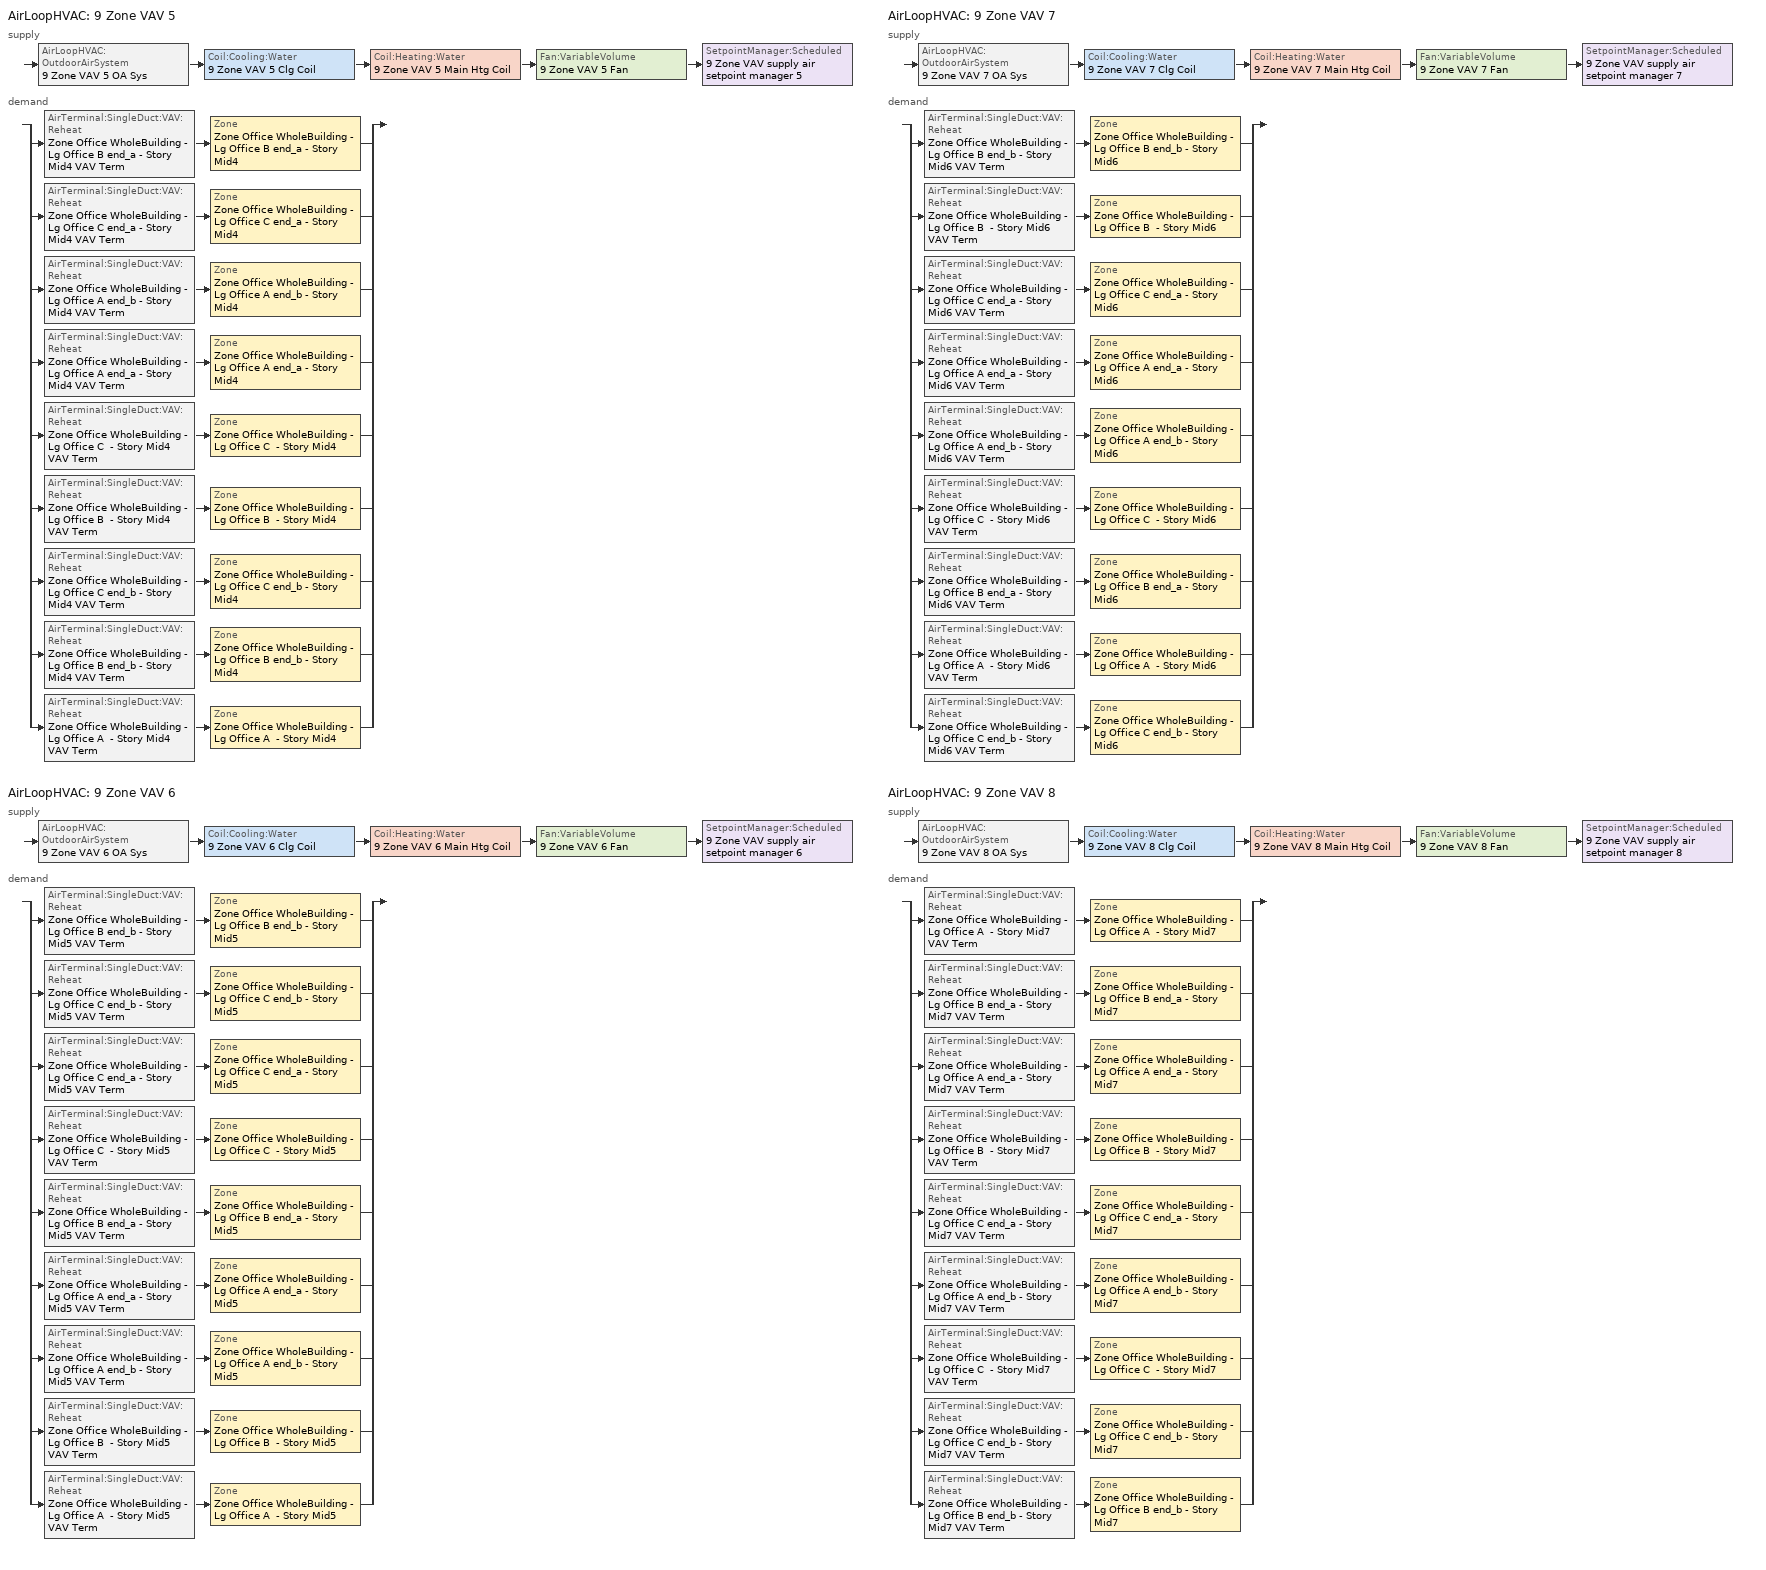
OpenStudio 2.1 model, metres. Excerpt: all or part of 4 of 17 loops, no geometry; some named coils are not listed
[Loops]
AirLoopHVAC '9 Zone VAV 5'
 supply: AirLoopHVAC:OutdoorAirSystem '9 Zone VAV 5 OA Sys' > Coil:Cooling:Water '9 Zone VAV 5 Clg Coil' > Coil:Heating:Water '9 Zone VAV 5 Main Htg Coil' > Fan:VariableVolume '9 Zone VAV 5 Fan' > SetpointManager:Scheduled '9 Zone VAV supply air setpoint manager 5'
 demand: split
  | AirTerminal:SingleDuct:VAV:Reheat 'Zone Office WholeBuilding - Lg Office B end_a - Story Mid4 VAV Term' > Zone 'Zone Office WholeBuilding - Lg Office B end_a - Story Mid4'
  | AirTerminal:SingleDuct:VAV:Reheat 'Zone Office WholeBuilding - Lg Office C end_a - Story Mid4 VAV Term' > Zone 'Zone Office WholeBuilding - Lg Office C end_a - Story Mid4'
  | AirTerminal:SingleDuct:VAV:Reheat 'Zone Office WholeBuilding - Lg Office A end_b - Story Mid4 VAV Term' > Zone 'Zone Office WholeBuilding - Lg Office A end_b - Story Mid4'
  | AirTerminal:SingleDuct:VAV:Reheat 'Zone Office WholeBuilding - Lg Office A end_a - Story Mid4 VAV Term' > Zone 'Zone Office WholeBuilding - Lg Office A end_a - Story Mid4'
  | AirTerminal:SingleDuct:VAV:Reheat 'Zone Office WholeBuilding - Lg Office C  - Story Mid4 VAV Term' > Zone 'Zone Office WholeBuilding - Lg Office C  - Story Mid4'
  | AirTerminal:SingleDuct:VAV:Reheat 'Zone Office WholeBuilding - Lg Office B  - Story Mid4 VAV Term' > Zone 'Zone Office WholeBuilding - Lg Office B  - Story Mid4'
  | AirTerminal:SingleDuct:VAV:Reheat 'Zone Office WholeBuilding - Lg Office C end_b - Story Mid4 VAV Term' > Zone 'Zone Office WholeBuilding - Lg Office C end_b - Story Mid4'
  | AirTerminal:SingleDuct:VAV:Reheat 'Zone Office WholeBuilding - Lg Office B end_b - Story Mid4 VAV Term' > Zone 'Zone Office WholeBuilding - Lg Office B end_b - Story Mid4'
  | AirTerminal:SingleDuct:VAV:Reheat 'Zone Office WholeBuilding - Lg Office A  - Story Mid4 VAV Term' > Zone 'Zone Office WholeBuilding - Lg Office A  - Story Mid4'
AirLoopHVAC '9 Zone VAV 6'
 supply: AirLoopHVAC:OutdoorAirSystem '9 Zone VAV 6 OA Sys' > Coil:Cooling:Water '9 Zone VAV 6 Clg Coil' > Coil:Heating:Water '9 Zone VAV 6 Main Htg Coil' > Fan:VariableVolume '9 Zone VAV 6 Fan' > SetpointManager:Scheduled '9 Zone VAV supply air setpoint manager 6'
 demand: split
  | AirTerminal:SingleDuct:VAV:Reheat 'Zone Office WholeBuilding - Lg Office B end_b - Story Mid5 VAV Term' > Zone 'Zone Office WholeBuilding - Lg Office B end_b - Story Mid5'
  | AirTerminal:SingleDuct:VAV:Reheat 'Zone Office WholeBuilding - Lg Office C end_b - Story Mid5 VAV Term' > Zone 'Zone Office WholeBuilding - Lg Office C end_b - Story Mid5'
  | AirTerminal:SingleDuct:VAV:Reheat 'Zone Office WholeBuilding - Lg Office C end_a - Story Mid5 VAV Term' > Zone 'Zone Office WholeBuilding - Lg Office C end_a - Story Mid5'
  | AirTerminal:SingleDuct:VAV:Reheat 'Zone Office WholeBuilding - Lg Office C  - Story Mid5 VAV Term' > Zone 'Zone Office WholeBuilding - Lg Office C  - Story Mid5'
  | AirTerminal:SingleDuct:VAV:Reheat 'Zone Office WholeBuilding - Lg Office B end_a - Story Mid5 VAV Term' > Zone 'Zone Office WholeBuilding - Lg Office B end_a - Story Mid5'
  | AirTerminal:SingleDuct:VAV:Reheat 'Zone Office WholeBuilding - Lg Office A end_a - Story Mid5 VAV Term' > Zone 'Zone Office WholeBuilding - Lg Office A end_a - Story Mid5'
  | AirTerminal:SingleDuct:VAV:Reheat 'Zone Office WholeBuilding - Lg Office A end_b - Story Mid5 VAV Term' > Zone 'Zone Office WholeBuilding - Lg Office A end_b - Story Mid5'
  | AirTerminal:SingleDuct:VAV:Reheat 'Zone Office WholeBuilding - Lg Office B  - Story Mid5 VAV Term' > Zone 'Zone Office WholeBuilding - Lg Office B  - Story Mid5'
  | AirTerminal:SingleDuct:VAV:Reheat 'Zone Office WholeBuilding - Lg Office A  - Story Mid5 VAV Term' > Zone 'Zone Office WholeBuilding - Lg Office A  - Story Mid5'
AirLoopHVAC '9 Zone VAV 7'
 supply: AirLoopHVAC:OutdoorAirSystem '9 Zone VAV 7 OA Sys' > Coil:Cooling:Water '9 Zone VAV 7 Clg Coil' > Coil:Heating:Water '9 Zone VAV 7 Main Htg Coil' > Fan:VariableVolume '9 Zone VAV 7 Fan' > SetpointManager:Scheduled '9 Zone VAV supply air setpoint manager 7'
 demand: split
  | AirTerminal:SingleDuct:VAV:Reheat 'Zone Office WholeBuilding - Lg Office B end_b - Story Mid6 VAV Term' > Zone 'Zone Office WholeBuilding - Lg Office B end_b - Story Mid6'
  | AirTerminal:SingleDuct:VAV:Reheat 'Zone Office WholeBuilding - Lg Office B  - Story Mid6 VAV Term' > Zone 'Zone Office WholeBuilding - Lg Office B  - Story Mid6'
  | AirTerminal:SingleDuct:VAV:Reheat 'Zone Office WholeBuilding - Lg Office C end_a - Story Mid6 VAV Term' > Zone 'Zone Office WholeBuilding - Lg Office C end_a - Story Mid6'
  | AirTerminal:SingleDuct:VAV:Reheat 'Zone Office WholeBuilding - Lg Office A end_a - Story Mid6 VAV Term' > Zone 'Zone Office WholeBuilding - Lg Office A end_a - Story Mid6'
  | AirTerminal:SingleDuct:VAV:Reheat 'Zone Office WholeBuilding - Lg Office A end_b - Story Mid6 VAV Term' > Zone 'Zone Office WholeBuilding - Lg Office A end_b - Story Mid6'
  | AirTerminal:SingleDuct:VAV:Reheat 'Zone Office WholeBuilding - Lg Office C  - Story Mid6 VAV Term' > Zone 'Zone Office WholeBuilding - Lg Office C  - Story Mid6'
  | AirTerminal:SingleDuct:VAV:Reheat 'Zone Office WholeBuilding - Lg Office B end_a - Story Mid6 VAV Term' > Zone 'Zone Office WholeBuilding - Lg Office B end_a - Story Mid6'
  | AirTerminal:SingleDuct:VAV:Reheat 'Zone Office WholeBuilding - Lg Office A  - Story Mid6 VAV Term' > Zone 'Zone Office WholeBuilding - Lg Office A  - Story Mid6'
  | AirTerminal:SingleDuct:VAV:Reheat 'Zone Office WholeBuilding - Lg Office C end_b - Story Mid6 VAV Term' > Zone 'Zone Office WholeBuilding - Lg Office C end_b - Story Mid6'
AirLoopHVAC '9 Zone VAV 8'
 supply: AirLoopHVAC:OutdoorAirSystem '9 Zone VAV 8 OA Sys' > Coil:Cooling:Water '9 Zone VAV 8 Clg Coil' > Coil:Heating:Water '9 Zone VAV 8 Main Htg Coil' > Fan:VariableVolume '9 Zone VAV 8 Fan' > SetpointManager:Scheduled '9 Zone VAV supply air setpoint manager 8'
 demand: split
  | AirTerminal:SingleDuct:VAV:Reheat 'Zone Office WholeBuilding - Lg Office A  - Story Mid7 VAV Term' > Zone 'Zone Office WholeBuilding - Lg Office A  - Story Mid7'
  | AirTerminal:SingleDuct:VAV:Reheat 'Zone Office WholeBuilding - Lg Office B end_a - Story Mid7 VAV Term' > Zone 'Zone Office WholeBuilding - Lg Office B end_a - Story Mid7'
  | AirTerminal:SingleDuct:VAV:Reheat 'Zone Office WholeBuilding - Lg Office A end_a - Story Mid7 VAV Term' > Zone 'Zone Office WholeBuilding - Lg Office A end_a - Story Mid7'
  | AirTerminal:SingleDuct:VAV:Reheat 'Zone Office WholeBuilding - Lg Office B  - Story Mid7 VAV Term' > Zone 'Zone Office WholeBuilding - Lg Office B  - Story Mid7'
  | AirTerminal:SingleDuct:VAV:Reheat 'Zone Office WholeBuilding - Lg Office C end_a - Story Mid7 VAV Term' > Zone 'Zone Office WholeBuilding - Lg Office C end_a - Story Mid7'
  | AirTerminal:SingleDuct:VAV:Reheat 'Zone Office WholeBuilding - Lg Office A end_b - Story Mid7 VAV Term' > Zone 'Zone Office WholeBuilding - Lg Office A end_b - Story Mid7'
  | AirTerminal:SingleDuct:VAV:Reheat 'Zone Office WholeBuilding - Lg Office C  - Story Mid7 VAV Term' > Zone 'Zone Office WholeBuilding - Lg Office C  - Story Mid7'
  | AirTerminal:SingleDuct:VAV:Reheat 'Zone Office WholeBuilding - Lg Office C end_b - Story Mid7 VAV Term' > Zone 'Zone Office WholeBuilding - Lg Office C end_b - Story Mid7'
  | AirTerminal:SingleDuct:VAV:Reheat 'Zone Office WholeBuilding - Lg Office B end_b - Story Mid7 VAV Term' > Zone 'Zone Office WholeBuilding - Lg Office B end_b - Story Mid7'
[Sizing:Zone] Zone Cooling Design Supply Air Temperature Input Method=SupplyAirTemperature; Zone Cooling Design Supply Air Temperature {C}=12.8; Zone Cooling Design Supply Air Temperature Difference {deltaC}=11.11; Zone Heating Design Supply Air Temperature Input Method=SupplyAirTemperature; Zone Heating Design Supply Air Temperature {C}=40; Zone Heating Design Supply Air Temperature Difference {deltaC}=11.11; Zone Cooling Design Supply Air Humidity Ratio {kg-H2O/kg-air}=0.0085; Zone Heating Design Supply Air Humidity Ratio {kg-H2O/kg-air}=0.008; Cooling Design Air Flow Method=DesignDayWithLimit; Heating Design Air Flow Method=DesignDay; Account for Dedicated Outdoor Air System=No; Dedicated Outdoor Air System Control Strategy=NeutralSupplyAir; Dedicated Outdoor Air Low Setpoint Temperature for Design {C}=autosize; Dedicated Outdoor Air High Setpoint Temperature for Design {C}=autosize
Zone Office WholeBuilding - Lg Office A end_a - Story Mid4; Zone Office WholeBuilding - Lg Office B end_a - Story Mid4; Zone Office WholeBuilding - Lg Office C end_a - Story Mid4; Zone Office WholeBuilding - Lg Office A  - Story Mid4; Zone Office WholeBuilding - Lg Office B  - Story Mid4; Zone Office WholeBuilding - Lg Office C  - Story Mid4; Zone Office WholeBuilding - Lg Office A end_b - Story Mid4; Zone Office WholeBuilding - Lg Office B end_b - Story Mid4; Zone Office WholeBuilding - Lg Office C end_b - Story Mid4; Zone Office WholeBuilding - Lg Office A end_a - Story Mid5; Zone Office WholeBuilding - Lg Office B end_a - Story Mid5; Zone Office WholeBuilding - Lg Office C end_a - Story Mid5; Zone Office WholeBuilding - Lg Office A  - Story Mid5; Zone Office WholeBuilding - Lg Office B  - Story Mid5; Zone Office WholeBuilding - Lg Office C  - Story Mid5; Zone Office WholeBuilding - Lg Office A end_b - Story Mid5; Zone Office WholeBuilding - Lg Office B end_b - Story Mid5; Zone Office WholeBuilding - Lg Office C end_b - Story Mid5; Zone Office WholeBuilding - Lg Office A end_a - Story Mid6; Zone Office WholeBuilding - Lg Office B end_a - Story Mid6; Zone Office WholeBuilding - Lg Office C end_a - Story Mid6; Zone Office WholeBuilding - Lg Office A  - Story Mid6; Zone Office WholeBuilding - Lg Office B  - Story Mid6; Zone Office WholeBuilding - Lg Office C  - Story Mid6; Zone Office WholeBuilding - Lg Office A end_b - Story Mid6; Zone Office WholeBuilding - Lg Office B end_b - Story Mid6; Zone Office WholeBuilding - Lg Office C end_b - Story Mid6; Zone Office WholeBuilding - Lg Office A end_a - Story Mid7; Zone Office WholeBuilding - Lg Office B end_a - Story Mid7; Zone Office WholeBuilding - Lg Office C end_a - Story Mid7; Zone Office WholeBuilding - Lg Office A  - Story Mid7; Zone Office WholeBuilding - Lg Office B  - Story Mid7; Zone Office WholeBuilding - Lg Office C  - Story Mid7; Zone Office WholeBuilding - Lg Office A end_b - Story Mid7; Zone Office WholeBuilding - Lg Office B end_b - Story Mid7; Zone Office WholeBuilding - Lg Office C end_b - Story Mid7
[Zone equipment]
Zone Office WholeBuilding - Lg Office A end_a - Story Mid4: Zone Office WholeBuilding - Lg Office A end_a - Story Mid4 VAV Term
Zone Office WholeBuilding - Lg Office B end_a - Story Mid4: Zone Office WholeBuilding - Lg Office B end_a - Story Mid4 VAV Term
Zone Office WholeBuilding - Lg Office C end_a - Story Mid4: Zone Office WholeBuilding - Lg Office C end_a - Story Mid4 VAV Term
Zone Office WholeBuilding - Lg Office A  - Story Mid4: Zone Office WholeBuilding - Lg Office A  - Story Mid4 VAV Term
Zone Office WholeBuilding - Lg Office B  - Story Mid4: Zone Office WholeBuilding - Lg Office B  - Story Mid4 VAV Term
Zone Office WholeBuilding - Lg Office C  - Story Mid4: Zone Office WholeBuilding - Lg Office C  - Story Mid4 VAV Term
Zone Office WholeBuilding - Lg Office A end_b - Story Mid4: Zone Office WholeBuilding - Lg Office A end_b - Story Mid4 VAV Term
Zone Office WholeBuilding - Lg Office B end_b - Story Mid4: Zone Office WholeBuilding - Lg Office B end_b - Story Mid4 VAV Term
Zone Office WholeBuilding - Lg Office C end_b - Story Mid4: Zone Office WholeBuilding - Lg Office C end_b - Story Mid4 VAV Term
Zone Office WholeBuilding - Lg Office A end_a - Story Mid5: Zone Office WholeBuilding - Lg Office A end_a - Story Mid5 VAV Term
Zone Office WholeBuilding - Lg Office B end_a - Story Mid5: Zone Office WholeBuilding - Lg Office B end_a - Story Mid5 VAV Term
Zone Office WholeBuilding - Lg Office C end_a - Story Mid5: Zone Office WholeBuilding - Lg Office C end_a - Story Mid5 VAV Term
Zone Office WholeBuilding - Lg Office A  - Story Mid5: Zone Office WholeBuilding - Lg Office A  - Story Mid5 VAV Term
Zone Office WholeBuilding - Lg Office B  - Story Mid5: Zone Office WholeBuilding - Lg Office B  - Story Mid5 VAV Term
Zone Office WholeBuilding - Lg Office C  - Story Mid5: Zone Office WholeBuilding - Lg Office C  - Story Mid5 VAV Term
Zone Office WholeBuilding - Lg Office A end_b - Story Mid5: Zone Office WholeBuilding - Lg Office A end_b - Story Mid5 VAV Term
Zone Office WholeBuilding - Lg Office B end_b - Story Mid5: Zone Office WholeBuilding - Lg Office B end_b - Story Mid5 VAV Term
Zone Office WholeBuilding - Lg Office C end_b - Story Mid5: Zone Office WholeBuilding - Lg Office C end_b - Story Mid5 VAV Term
Zone Office WholeBuilding - Lg Office A end_a - Story Mid6: Zone Office WholeBuilding - Lg Office A end_a - Story Mid6 VAV Term
Zone Office WholeBuilding - Lg Office B end_a - Story Mid6: Zone Office WholeBuilding - Lg Office B end_a - Story Mid6 VAV Term
Zone Office WholeBuilding - Lg Office C end_a - Story Mid6: Zone Office WholeBuilding - Lg Office C end_a - Story Mid6 VAV Term
Zone Office WholeBuilding - Lg Office A  - Story Mid6: Zone Office WholeBuilding - Lg Office A  - Story Mid6 VAV Term
Zone Office WholeBuilding - Lg Office B  - Story Mid6: Zone Office WholeBuilding - Lg Office B  - Story Mid6 VAV Term
Zone Office WholeBuilding - Lg Office C  - Story Mid6: Zone Office WholeBuilding - Lg Office C  - Story Mid6 VAV Term
Zone Office WholeBuilding - Lg Office A end_b - Story Mid6: Zone Office WholeBuilding - Lg Office A end_b - Story Mid6 VAV Term
Zone Office WholeBuilding - Lg Office B end_b - Story Mid6: Zone Office WholeBuilding - Lg Office B end_b - Story Mid6 VAV Term
Zone Office WholeBuilding - Lg Office C end_b - Story Mid6: Zone Office WholeBuilding - Lg Office C end_b - Story Mid6 VAV Term
Zone Office WholeBuilding - Lg Office A end_a - Story Mid7: Zone Office WholeBuilding - Lg Office A end_a - Story Mid7 VAV Term
Zone Office WholeBuilding - Lg Office B end_a - Story Mid7: Zone Office WholeBuilding - Lg Office B end_a - Story Mid7 VAV Term
Zone Office WholeBuilding - Lg Office C end_a - Story Mid7: Zone Office WholeBuilding - Lg Office C end_a - Story Mid7 VAV Term
Zone Office WholeBuilding - Lg Office A  - Story Mid7: Zone Office WholeBuilding - Lg Office A  - Story Mid7 VAV Term
Zone Office WholeBuilding - Lg Office B  - Story Mid7: Zone Office WholeBuilding - Lg Office B  - Story Mid7 VAV Term
Zone Office WholeBuilding - Lg Office C  - Story Mid7: Zone Office WholeBuilding - Lg Office C  - Story Mid7 VAV Term
Zone Office WholeBuilding - Lg Office A end_b - Story Mid7: Zone Office WholeBuilding - Lg Office A end_b - Story Mid7 VAV Term
Zone Office WholeBuilding - Lg Office B end_b - Story Mid7: Zone Office WholeBuilding - Lg Office B end_b - Story Mid7 VAV Term
Zone Office WholeBuilding - Lg Office C end_b - Story Mid7: Zone Office WholeBuilding - Lg Office C end_b - Story Mid7 VAV Term
[SetpointManager:Scheduled] Control Variable=Temperature
Name | Schedule
9 Zone VAV supply air setpoint manager 5 | Supply Air Temp - 55.04F 6
9 Zone VAV supply air setpoint manager 6 | Supply Air Temp - 55.04F 7
9 Zone VAV supply air setpoint manager 7 | Supply Air Temp - 55.04F 8
9 Zone VAV supply air setpoint manager 8 | Supply Air Temp - 55.04F 9
[AirLoopHVAC] Availability Schedule=Always On Discrete; Design Supply Air Flow Rate {m3/s}=AutoSize
Name | Availability Manager
9 Zone VAV 5 | Availability Manager Night Cycle 7
9 Zone VAV 6 | Availability Manager Night Cycle 8
9 Zone VAV 7 | Availability Manager Night Cycle 9
9 Zone VAV 8 | Availability Manager Night Cycle 10
[Sizing:System] Type of Load to Size On=Sensible; Design Outdoor Air Flow Rate {m3/s}=Autosize; Minimum System Air Flow Ratio=0.3; Preheat Design Temperature {C}=7; Preheat Design Humidity Ratio {kg-H2O/kg-Air}=0.008; Precool Design Temperature {C}=12.8; Precool Design Humidity Ratio {kg-H2O/kg-Air}=0.008; Central Cooling Design Supply Air Temperature {C}=12.8; Central Heating Design Supply Air Temperature {C}=12.8; Sizing Option=Coincident; 100% Outdoor Air in Cooling=No; 100% Outdoor Air in Heating=No; Central Cooling Design Supply Air Humidity Ratio {kg-H2O/kg-Air}=0.0085; Central Heating Design Supply Air Humidity Ratio {kg-H2O/kg-Air}=0.008; Cooling Design Air Flow Method=DesignDay; Cooling Design Air Flow Rate {m3/s}=0; Heating Design Air Flow Method=DesignDay; Heating Design Air Flow Rate {m3/s}=0; System Outdoor Air Method=ZoneSum; Zone Maximum Outdoor Air Fraction=1; Cooling Supply Air Flow Rate Per Floor Area {m3/s-m2}=0.00996765; Cooling Fraction of Autosized Cooling Supply Air Flow Rate=1; Cooling Supply Air Flow Rate Per Unit Cooling Capacity {m3/s-W}=3.94755e-05; Heating Supply Air Flow Rate Per Floor Area {m3/s-m2}=0.00996765; Heating Fraction of Autosized Heating Supply Air Flow Rate=1; Heating Fraction of Autosized Cooling Supply Air Flow Rate=1; Heating Supply Air Flow Rate Per Unit Heating Capacity {m3/s-W}=3.15882e-05; Cooling Design Capacity Method=CoolingDesignCapacity; Cooling Design Capacity {W}=autosize; Cooling Design Capacity Per Floor Area {W/m2}=234.7; Fraction of Autosized Cooling Design Capacity=1; Heating Design Capacity Method=HeatingDesignCapacity; Heating Design Capacity {W}=autosize; Heating Design Capacity Per Floor Area {W/m2}=157; Fraction of Autosized Heating Design Capacity=1; Central Cooling Capacity Control Method=OnOff
9 Zone VAV 5; 9 Zone VAV 6; 9 Zone VAV 7; 9 Zone VAV 8
[Fan:VariableVolume] Availability Schedule=Always On Discrete; Fan Efficiency=0.62; Pressure Rise {Pa}=996.356; Maximum Flow Rate {m3/s}=Autosize; Fan Power Minimum Flow Rate Input Method=fraction; Fan Power Minimum Flow Fraction=0.25; Fan Power Minimum Air Flow Rate {m3/s}=0; Motor Efficiency=0.9; Motor In Airstream Fraction=1; Fan Power Coefficient 1=0.0407599; Fan Power Coefficient 2=0.088045; Fan Power Coefficient 3=-0.0729261; Fan Power Coefficient 4=0.94374; Fan Power Coefficient 5=0
9 Zone VAV 5 Fan; 9 Zone VAV 6 Fan; 9 Zone VAV 7 Fan; 9 Zone VAV 8 Fan
[Controller:OutdoorAir] Minimum Outdoor Air Flow Rate {m3/s}=0; Maximum Outdoor Air Flow Rate {m3/s}=Autosize; Economizer Control Type=NoEconomizer; Economizer Control Action Type=ModulateFlow; Economizer Maximum Limit Dry-Bulb Temperature {C}=28; Economizer Maximum Limit Enthalpy {J/kg}=64000; Economizer Minimum Limit Dry-Bulb Temperature {C}=-100; Lockout Type=NoLockout; Minimum Limit Type=FixedMinimum; High Humidity Control=No; Heat Recovery Bypass Control Type=BypassWhenOAFlowGreaterThanMinimum
Name | Controller Mechanical Ventilation
9 Zone VAV 5 OA Controller | 9 Zone VAV 5 Vent Controller
9 Zone VAV 6 OA Controller | 9 Zone VAV 6 Vent Controller
9 Zone VAV 7 OA Controller | 9 Zone VAV 7 Vent Controller
9 Zone VAV 8 OA Controller | 9 Zone VAV 8 Vent Controller
[Controller:MechanicalVentilation] Availability Schedule=Always On Discrete; System Outdoor Air Method=VentilationRateProcedure
9 Zone VAV 5 Vent Controller; 9 Zone VAV 6 Vent Controller; 9 Zone VAV 7 Vent Controller; 9 Zone VAV 8 Vent Controller
[AirLoopHVAC:OutdoorAirSystem]
Name | Controller
9 Zone VAV 5 OA Sys | 9 Zone VAV 5 OA Controller
9 Zone VAV 6 OA Sys | 9 Zone VAV 6 OA Controller
9 Zone VAV 7 OA Sys | 9 Zone VAV 7 OA Controller
9 Zone VAV 8 OA Sys | 9 Zone VAV 8 OA Controller
[AvailabilityManager:NightCycle] Control Type=CycleOnAny; Thermostat Tolerance {deltaC}=1; Cycling Run Time {s}=3600
Availability Manager Night Cycle 7; Availability Manager Night Cycle 8; Availability Manager Night Cycle 9; Availability Manager Night Cycle 10
[AirTerminal:SingleDuct:VAV:Reheat] Availability Schedule=Always On Discrete; Maximum Air Flow Rate {m3/s}=AutoSize; Zone Minimum Air Flow Input Method=Constant; Constant Minimum Air Flow Fraction=0.3; Fixed Minimum Air Flow Rate {m3/s}=0; Maximum Hot Water or Steam Flow Rate {m3/s}=AutoSize; Minimum Hot Water or Steam Flow Rate {m3/s}=0; Convergence Tolerance=0.001; Damper Heating Action=Normal; Maximum Flow per Zone Floor Area During Reheat {m3/s-m2}=0; Maximum Flow Fraction During Reheat=0.5; Maximum Reheat Air Temperature {C}=40; Control For Outdoor Air=No
Name | Reheat Coil
Zone Office WholeBuilding - Lg Office B end_a - Story Mid4 VAV Term | Zone Office WholeBuilding - Lg Office B end_a - Story Mid4 Rht Coil
Zone Office WholeBuilding - Lg Office C end_a - Story Mid4 VAV Term | Zone Office WholeBuilding - Lg Office C end_a - Story Mid4 Rht Coil
Zone Office WholeBuilding - Lg Office A end_b - Story Mid4 VAV Term | Zone Office WholeBuilding - Lg Office A end_b - Story Mid4 Rht Coil
Zone Office WholeBuilding - Lg Office A end_a - Story Mid4 VAV Term | Zone Office WholeBuilding - Lg Office A end_a - Story Mid4 Rht Coil
Zone Office WholeBuilding - Lg Office C  - Story Mid4 VAV Term | Zone Office WholeBuilding - Lg Office C  - Story Mid4 Rht Coil
Zone Office WholeBuilding - Lg Office B  - Story Mid4 VAV Term | Zone Office WholeBuilding - Lg Office B  - Story Mid4 Rht Coil
Zone Office WholeBuilding - Lg Office C end_b - Story Mid4 VAV Term | Zone Office WholeBuilding - Lg Office C end_b - Story Mid4 Rht Coil
Zone Office WholeBuilding - Lg Office B end_b - Story Mid4 VAV Term | Zone Office WholeBuilding - Lg Office B end_b - Story Mid4 Rht Coil
Zone Office WholeBuilding - Lg Office A  - Story Mid4 VAV Term | Zone Office WholeBuilding - Lg Office A  - Story Mid4 Rht Coil
Zone Office WholeBuilding - Lg Office B end_b - Story Mid5 VAV Term | Zone Office WholeBuilding - Lg Office B end_b - Story Mid5 Rht Coil
Zone Office WholeBuilding - Lg Office C end_b - Story Mid5 VAV Term | Zone Office WholeBuilding - Lg Office C end_b - Story Mid5 Rht Coil
Zone Office WholeBuilding - Lg Office C end_a - Story Mid5 VAV Term | Zone Office WholeBuilding - Lg Office C end_a - Story Mid5 Rht Coil
Zone Office WholeBuilding - Lg Office C  - Story Mid5 VAV Term | Zone Office WholeBuilding - Lg Office C  - Story Mid5 Rht Coil
Zone Office WholeBuilding - Lg Office B end_a - Story Mid5 VAV Term | Zone Office WholeBuilding - Lg Office B end_a - Story Mid5 Rht Coil
Zone Office WholeBuilding - Lg Office A end_a - Story Mid5 VAV Term | Zone Office WholeBuilding - Lg Office A end_a - Story Mid5 Rht Coil
Zone Office WholeBuilding - Lg Office A end_b - Story Mid5 VAV Term | Zone Office WholeBuilding - Lg Office A end_b - Story Mid5 Rht Coil
Zone Office WholeBuilding - Lg Office B  - Story Mid5 VAV Term | Zone Office WholeBuilding - Lg Office B  - Story Mid5 Rht Coil
Zone Office WholeBuilding - Lg Office A  - Story Mid5 VAV Term | Zone Office WholeBuilding - Lg Office A  - Story Mid5 Rht Coil
Zone Office WholeBuilding - Lg Office B end_b - Story Mid6 VAV Term | Zone Office WholeBuilding - Lg Office B end_b - Story Mid6 Rht Coil
Zone Office WholeBuilding - Lg Office B  - Story Mid6 VAV Term | Zone Office WholeBuilding - Lg Office B  - Story Mid6 Rht Coil
Zone Office WholeBuilding - Lg Office C end_a - Story Mid6 VAV Term | Zone Office WholeBuilding - Lg Office C end_a - Story Mid6 Rht Coil
Zone Office WholeBuilding - Lg Office A end_a - Story Mid6 VAV Term | Zone Office WholeBuilding - Lg Office A end_a - Story Mid6 Rht Coil
Zone Office WholeBuilding - Lg Office A end_b - Story Mid6 VAV Term | Zone Office WholeBuilding - Lg Office A end_b - Story Mid6 Rht Coil
Zone Office WholeBuilding - Lg Office C  - Story Mid6 VAV Term | Zone Office WholeBuilding - Lg Office C  - Story Mid6 Rht Coil
Zone Office WholeBuilding - Lg Office B end_a - Story Mid6 VAV Term | Zone Office WholeBuilding - Lg Office B end_a - Story Mid6 Rht Coil
Zone Office WholeBuilding - Lg Office A  - Story Mid6 VAV Term | Zone Office WholeBuilding - Lg Office A  - Story Mid6 Rht Coil
Zone Office WholeBuilding - Lg Office C end_b - Story Mid6 VAV Term | Zone Office WholeBuilding - Lg Office C end_b - Story Mid6 Rht Coil
Zone Office WholeBuilding - Lg Office A  - Story Mid7 VAV Term | Zone Office WholeBuilding - Lg Office A  - Story Mid7 Rht Coil
Zone Office WholeBuilding - Lg Office B end_a - Story Mid7 VAV Term | Zone Office WholeBuilding - Lg Office B end_a - Story Mid7 Rht Coil
Zone Office WholeBuilding - Lg Office A end_a - Story Mid7 VAV Term | Zone Office WholeBuilding - Lg Office A end_a - Story Mid7 Rht Coil
Zone Office WholeBuilding - Lg Office B  - Story Mid7 VAV Term | Zone Office WholeBuilding - Lg Office B  - Story Mid7 Rht Coil
Zone Office WholeBuilding - Lg Office C end_a - Story Mid7 VAV Term | Zone Office WholeBuilding - Lg Office C end_a - Story Mid7 Rht Coil
Zone Office WholeBuilding - Lg Office A end_b - Story Mid7 VAV Term | Zone Office WholeBuilding - Lg Office A end_b - Story Mid7 Rht Coil
Zone Office WholeBuilding - Lg Office C  - Story Mid7 VAV Term | Zone Office WholeBuilding - Lg Office C  - Story Mid7 Rht Coil
Zone Office WholeBuilding - Lg Office C end_b - Story Mid7 VAV Term | Zone Office WholeBuilding - Lg Office C end_b - Story Mid7 Rht Coil
Zone Office WholeBuilding - Lg Office B end_b - Story Mid7 VAV Term | Zone Office WholeBuilding - Lg Office B end_b - Story Mid7 Rht Coil
[Schedule:Ruleset]
Name | Default Day Schedule
Supply Air Temp - 55.04F 6 | Supply Air Temp - 55.04F Default 6
Supply Air Temp - 55.04F 7 | Supply Air Temp - 55.04F Default 7
Supply Air Temp - 55.04F 8 | Supply Air Temp - 55.04F Default 8
Supply Air Temp - 55.04F 9 | Supply Air Temp - 55.04F Default 9
[Schedule:Day]
Supply Air Temp - 55.04F Default 6; Supply Air Temp - 55.04F Default 7; Supply Air Temp - 55.04F Default 8; Supply Air Temp - 55.04F Default 9: 24, 0, 12.8
[Schedule:Constant]
Always On Discrete: Value=1
